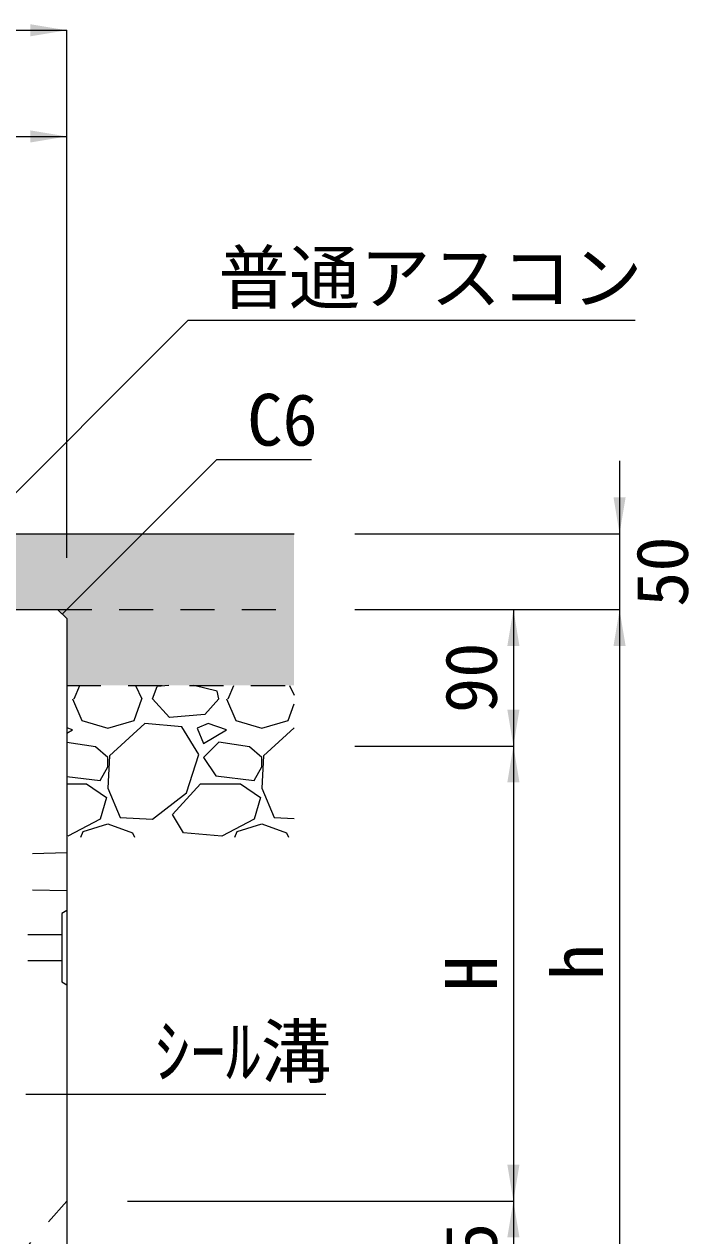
# Model space of a CAD drawing. Units: millimetres at full size. Extents: x 87158 to 122251, y -125707 to -112261.
# Drawn here: x 89310 to 89748, y -121068 to -120269 of the extents above; entities that cross this region are included whole.
import ezdxf
from ezdxf.enums import TextEntityAlignment as Align

# ---------------------------------------------------------------- set-up
doc = ezdxf.new("R2010")
doc.units = ezdxf.units.MM
doc.header["$LTSCALE"] = 30
doc.linetypes.add('USER1', pattern=[1.35, 0.75, -0.6])
for name, color, linetype, lineweight in [('インサート', 92, 'USER1', 9), ('ハッチング_基礎', 150, 'Continuous', 9), ('寸法線', 7, 'Continuous', 13), ('引出線', 4, 'Continuous', 13), ('本体', 2, 'Continuous', 13), ('舗装・基礎', 3, 'Continuous', 13), ('補助線', 8, 'USER1', 9)]:
    doc.layers.add(name, color=color, linetype=linetype, lineweight=lineweight)
doc.layers.add('ハッチング_舗装', color=7, linetype='Continuous')
doc.styles.add('ＭＳ ゴシック', font='')
doc.styles.get('ＭＳ ゴシック').set_extended_font_data('MS Gothic')

# ---------------------------------------------------------------- blocks, each defined once
blk = doc.blocks.new('filled_arrow')
at = {"color": 0, "linetype": 'Continuous', "lineweight": -2}
blk.add_solid([(7.5, 1.25), (0, 0), (7.5, -1.25)], dxfattribs=at)

msp = doc.modelspace()

# ---------------------------------------------------------------- hatches: boundary and pattern name
at = {"layer": 'ハッチング_舗装'}
for points in [[(89332.1, -120655.03), (89488.1, -120655.03), (89488.1, -120605.03), (89149.6, -120605.03), (89149.6, -120645.53, 0.41421), (89154.6, -120650.53), (89205.1, -120650.53), (89205.1, -120655.03)], [(89332.1, -120655.03), (89338.1, -120661.03), (89338.1, -120705.03), (89488.1, -120705.03), (89488.1, -120655.03)]]:
    msp.add_hatch(color=256, dxfattribs=at).paths.add_polyline_path(points)

# ---------------------------------------------------------------- linework, layer by layer
at = {"layer": 'インサート'}
for p, q in [((89334.9, -120869.53), (89307.9, -120869.53)), ((89334.9, -120869.53), (89334.9, -120886.53)), ((89334.9, -120886.53), (89307.9, -120886.53))]:
    msp.add_line(p, q, dxfattribs=at)
at = {"layer": 'ハッチング_基礎'}
for p, q in [((89342.94, -120713.96), (89346.77, -120705.03)), ((89383.52, -120705.03), (89387.64, -120713.96)), ((89394.75, -120713.96), (89397.8, -120705.83)), ((89405.41, -120705.03), (89397.8, -120705.83)), ((89437.43, -120708.88), (89422.03, -120705.03)), ((89444.54, -120713.96), (89448.37, -120705.03)), ((89485.12, -120705.03), (89488.1, -120711.49)), ((89341.92, -120713.96), (89348.02, -120728.18)), ((89382.56, -120728.18), (89387.64, -120713.96)), ((89405.93, -120726.15), (89394.75, -120713.96)), ((89438.44, -120713.96), (89429.3, -120724.12)), ((89438.44, -120713.96), (89437.43, -120708.88)), ((89443.52, -120713.96), (89449.62, -120728.18)), ((89429.3, -120724.12), (89405.93, -120726.15)), ((89484.16, -120728.18), (89488.1, -120717.15)), ((89348.02, -120728.18), (89365.29, -120733.26)), ((89365.29, -120733.26), (89382.56, -120728.18)), ((89389.67, -120730.21), (89366.31, -120751.55)), ((89414.06, -120732.25), (89389.67, -120730.21)), ((89431.33, -120730.21), (89424.22, -120733.26)), ((89443.52, -120734.28), (89431.33, -120730.21)), ((89449.62, -120728.18), (89466.89, -120733.26)), ((89466.89, -120733.26), (89484.16, -120728.18)), ((89341.92, -120734.28), (89338.1, -120733.01)), ((89338.1, -120736.57), (89341.92, -120734.28)), ((89425.23, -120750.53), (89414.06, -120732.25)), ((89424.22, -120733.26), (89428.28, -120743.42)), ((89428.28, -120743.42), (89443.52, -120734.28)), ((89488.1, -120733.11), (89467.91, -120751.55)), ((89357.16, -120745.45), (89338.1, -120742.6)), ((89365.29, -120752.57), (89357.16, -120745.45)), ((89438.44, -120742.41), (89428.28, -120752.57)), ((89458.76, -120745.45), (89438.44, -120742.41)), ((89466.89, -120752.57), (89458.76, -120745.45)), ((89366.31, -120751.55), (89365.29, -120772.89)), ((89365.29, -120758.66), (89365.29, -120752.57)), ((89417.11, -120775.93), (89425.23, -120750.53)), ((89428.28, -120752.57), (89436.41, -120764.76)), ((89467.91, -120751.55), (89466.89, -120772.89)), ((89466.89, -120758.66), (89466.89, -120752.57)), ((89360.21, -120767.81), (89365.29, -120758.66)), ((89461.81, -120767.81), (89466.89, -120758.66)), ((89338.1, -120765.15), (89360.21, -120767.81)), ((89338.1, -120769.84), (89351.07, -120769.84)), ((89351.07, -120769.84), (89364.27, -120778.98)), ((89407.96, -120790.16), (89426.25, -120769.84)), ((89426.25, -120769.84), (89452.67, -120769.84)), ((89436.41, -120764.76), (89461.81, -120767.81)), ((89452.67, -120769.84), (89465.87, -120778.98)), ((89364.27, -120778.98), (89360.21, -120793.21)), ((89365.29, -120772.89), (89373.42, -120792.19)), ((89394.75, -120793.21), (89417.11, -120775.93)), ((89465.87, -120778.98), (89461.81, -120793.21)), ((89466.89, -120772.89), (89475.02, -120792.19)), ((89360.21, -120793.21), (89338.87, -120804.38)), ((89373.42, -120792.19), (89394.75, -120793.21)), ((89415.07, -120802.35), (89407.96, -120790.16)), ((89461.81, -120793.21), (89440.47, -120804.38)), ((89475.02, -120792.19), (89488.1, -120792.81)), ((89347.45, -120805.03), (89349.03, -120801.33)), ((89349.03, -120801.33), (89365.29, -120796.25)), ((89365.29, -120796.25), (89381.55, -120802.35)), ((89381.55, -120802.35), (89382.78, -120805.03)), ((89440.47, -120804.38), (89415.07, -120802.35)), ((89449.05, -120805.03), (89450.63, -120801.33)), ((89450.63, -120801.33), (89466.89, -120796.25)), ((89466.89, -120796.25), (89483.15, -120802.35)), ((89483.15, -120802.35), (89484.38, -120805.03)), ((89338.87, -120804.38), (89338.1, -120804.32))]:
    msp.add_line(p, q, dxfattribs=at)
at = {"layer": '寸法線'}
for p, q in [((89130.1, -120273.1), (89338.1, -120273.1)), ((89338.1, -120565.03), (89338.1, -120273.1)), ((89145.1, -120343.1), (89338.1, -120343.1)), ((89338.1, -120621.03), (89338.1, -120343.1)), ((89702.68, -120557.03), (89702.68, -120703.03)), ((89528.1, -120605.03), (89702.68, -120605.03)), ((89528.1, -120655.03), (89632.68, -120655.03)), ((89528.1, -120655.03), (89702.68, -120655.03)), ((89528.1, -120655.03), (89702.68, -120655.03)), ((89632.68, -120655.03), (89632.68, -120745.03)), ((89702.68, -120655.03), (89702.68, -121120.03)), ((89528.1, -120745.03), (89632.68, -120745.03)), ((89528.1, -120745.03), (89632.68, -120745.03)), ((89632.68, -120745.03), (89632.68, -121045.03)), ((89378.1, -121045.03), (89632.68, -121045.03)), ((89378.1, -121045.03), (89632.68, -121045.03)), ((89632.68, -121045.03), (89632.68, -121120.03))]:
    msp.add_line(p, q, dxfattribs=at)
at = {"layer": '引出線'}
for points in [[(89277.37, -120605.03), (89418.12, -120464.28), (89712.97, -120464.28)], [(89335.1, -120658.03), (89437.15, -120555.98), (89499.55, -120555.98)], [(89311.1, -120974.5), (89376.21, -120974.5), (89508.96, -120974.5)]]:
    msp.add_lwpolyline(points, dxfattribs=at)
at = {"layer": '本体'}
for p, q in [((89150.69, -120655.03), (89332.1, -120655.03)), ((89332.1, -120655.03), (89338.1, -120661.03)), ((89338.1, -120661.03), (89338.1, -121110.03))]:
    msp.add_line(p, q, dxfattribs=at)
at = {"layer": '本体', "lineweight": 9}
for p, q in [((89338.1, -120853.53), (89334.9, -120855.53)), ((89334.9, -120855.53), (89334.9, -120900.53)), ((89334.9, -120900.53), (89338.1, -120902.53))]:
    msp.add_line(p, q, dxfattribs=at)
at = {"layer": '本体', "linetype": 'USER1', "lineweight": 9}
msp.add_line((89273.1, -121120.03), (89338.1, -121045.03), dxfattribs=at)
at = {"layer": '舗装・基礎'}
msp.add_line((89149.6, -120605.03), (89488.1, -120605.03), dxfattribs=at)
at = {"layer": '舗装・基礎', "linetype": 'USER1'}
for p, q in [((89332.1, -120655.03), (89488.1, -120655.03)), ((89338.1, -120705.03), (89488.1, -120705.03))]:
    msp.add_line(p, q, dxfattribs=at)
at = {"layer": '補助線'}
for p, q in [((89338.1, -120815.53), (89276.1, -120817.03)), ((89338.1, -120815.53), (89338.1, -120840.53)), ((89338.1, -120840.53), (89276.1, -120839.03))]:
    msp.add_line(p, q, dxfattribs=at)

# ---------------------------------------------------------------- block references
at = {"layer": '寸法線', "xscale": 3.2, "yscale": 3.2}
for p, rotation in [((89338.1, -120273.1), 180), ((89338.1, -120343.1), 180), ((89702.68, -120605.03), 90), ((89632.68, -120655.03), 270), ((89702.68, -120655.03), 270), ((89702.68, -120655.03), 270), ((89632.68, -120745.03), 90), ((89632.68, -120745.03), 270), ((89632.68, -121045.03), 90), ((89632.68, -121045.03), 270)]:
    msp.add_blockref('filled_arrow', p, dxfattribs=dict(at, rotation=rotation))
at = {"layer": '引出線', "xscale": 0.16, "yscale": 0.16, "rotation": 45}
msp.add_blockref('filled_arrow', (89335.1, -120658.03), dxfattribs=at)
at = {"layer": '引出線', "xscale": 0.16, "yscale": 0.16}
msp.add_blockref('filled_arrow', (89311.1, -120974.5), dxfattribs=at)

# ---------------------------------------------------------------- texts
at = {"layer": '寸法線', "style": 'ＭＳ ゴシック'}
for s, p in [('50', (89730.68, -120630.03)), ('90', (89604.68, -120700.03)), ('h', (89674.68, -120887.53)), ('H', (89604.68, -120895.03)), ('75', (89604.68, -121082.53))]:
    msp.add_text(s, height=34.18, rotation=90, dxfattribs=at).set_placement(p, align=Align.MIDDLE_CENTER)
at = {"layer": '引出線', "style": 'ＭＳ ゴシック'}
for s, p in [('普通アスコン', (89438.12, -120419.07)), ('C6', (89457.15, -120512.78)), ('ｼｰﾙ溝', (89396.21, -120929.29))]:
    msp.add_text(s, height=34.18, dxfattribs=at).set_placement(p, align=Align.TOP_LEFT)

doc.saveas('drawing.dxf')
